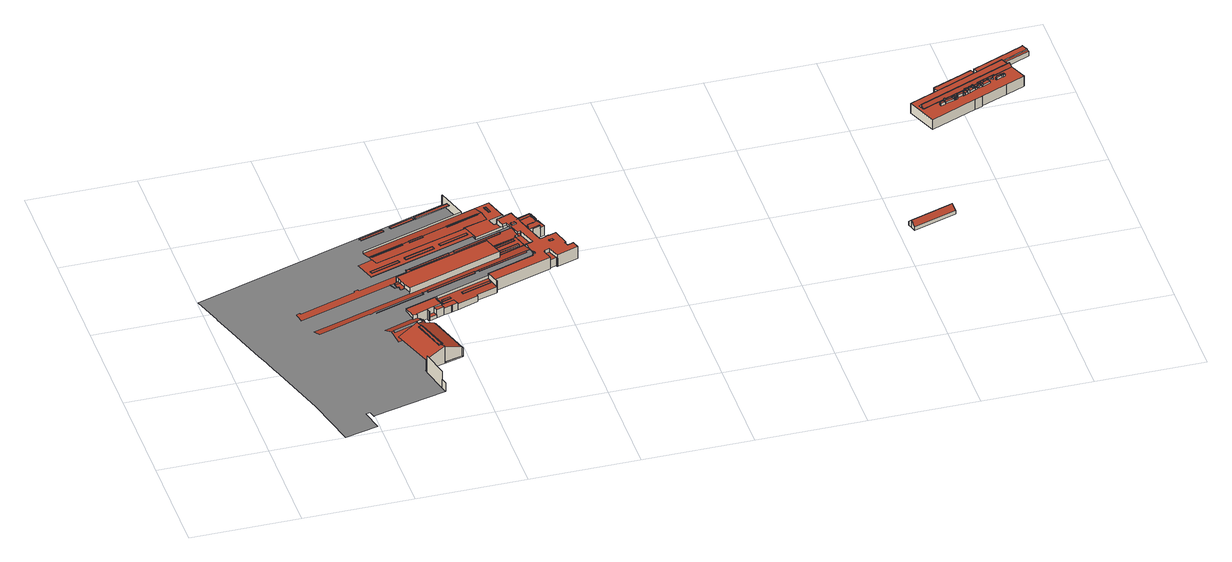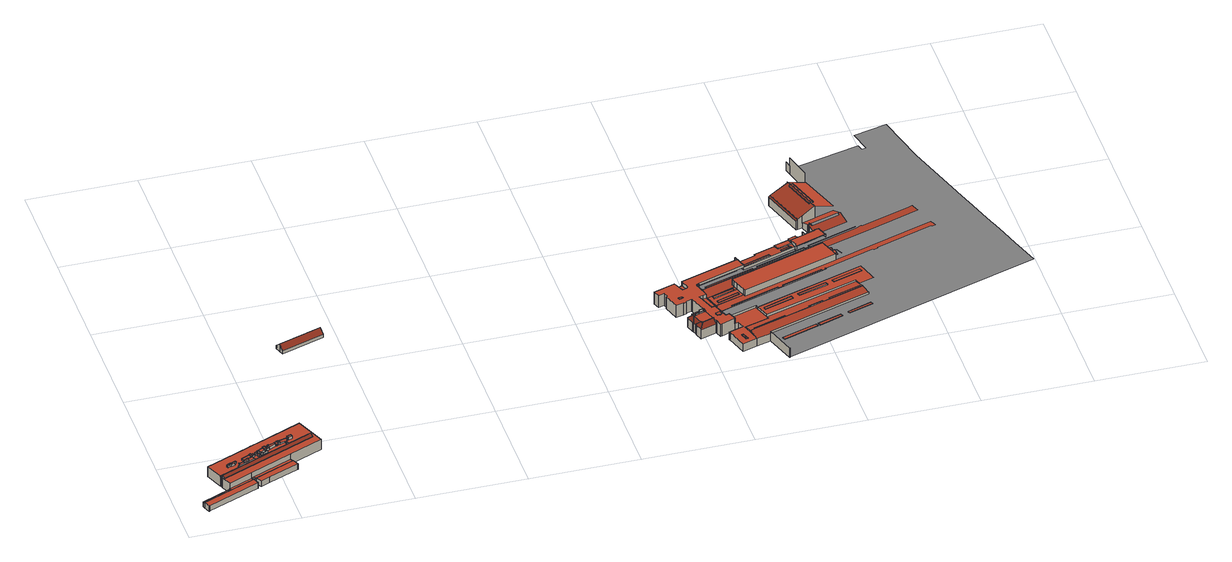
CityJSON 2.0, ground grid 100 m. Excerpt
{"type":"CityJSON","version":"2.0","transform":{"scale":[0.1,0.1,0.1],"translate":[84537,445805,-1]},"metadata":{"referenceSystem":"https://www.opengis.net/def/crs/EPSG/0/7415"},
"CityObjects":{
"building1":{"type":"Building","attributes":{"b3_dak_type":"slanted","b3_h_dak_50p":11.34,"b3_h_dak_70p":12.92,"b3_h_dak_max":18.7,"b3_h_dak_min":-0.24,"b3_h_maaiveld":-0.41,"b3_kas_warenhuis":false,"b3_mutatie_ahn3_ahn4":false,"b3_reconstructie_onvolledig":false,"b3_rmse_lod12":3.03,"b3_rmse_lod13":1.33,"b3_rmse_lod22":0.263,"b3_val3dity_lod12":"[]","b3_val3dity_lod13":"[]","b3_val3dity_lod22":"[303]","b3_volume_lod12":618493.69,"b3_volume_lod13":592709.06,"b3_volume_lod22":563886.31,"geconstateerd":false,"oorspronkelijkbouwjaar":1914,"status":"Pand in gebruik"},"children":["building1-1"]},
"building1-1":{"type":"BuildingPart","parents":["building1"],"geometry":[{"type":"MultiSurface","lod":"2.2","boundaries":[[[0,1,2,3]],[[4,3,2,5,6,7]],[[8,9,10,11,12,13]],[[14,15,16,17,18,8,13,19,20,21,22,23,24,25]],[[26,14,25,27]],[[27,25,24,28]],[[28,24,23,29]],[[30,15,14,26]],[[30,26,27,28,29,31,32]],[[29,23,22,33,31]],[[34,35,36,37,38,39,40,41,42,43,44]],[[33,22,21]],[[15,45,46,16]],[[47,48,49,50,51,36,35,52,53,43,42]],[[31,33,54,32]],[[55,30,32,56]],[[57,58,45,15,30,55]],[[20,59,21]],[[19,60,59,20]],[[13,12,61,60,19]],[[56,32,54,62,63]],[[56,63,64,57,55]],[[63,62,65,64]],[[64,65,58,57]],[[62,54,33,21,59,60,66,67,68,46,45,58,65]],[[68,39,38,46]],[[69,70,71,72]],[[73,74,75,76]],[[76,75,50,49,77]],[[78,79,61,12]],[[12,11,80,78]],[[77,49,48,81]],[[82,43,53,83]],[[84,44,43,82]],[[60,61,79,85,66]],[[41,86,87,42]],[[42,87,88,47]],[[40,89,86,41]],[[81,48,90,91,92]],[[47,88,90,48]],[[39,93,89,40]],[[94,95,96]],[[67,97,98,93,39,68]],[[99,100,101,102,103]],[[103,102,104,105]],[[106,107,101,100]],[[108,109,110,111]],[[105,104,109,108]],[[92,91,112,113]],[[66,85,97,67]],[[114,115,98,97]],[[78,80,116,79]],[[85,117,114,97]],[[85,79,116,118,117]],[[119,99,103,105,108,111,120,121,122]],[[117,118,115,114]],[[111,110,123,120]],[[119,124,100,99]],[[100,124,125,106]],[[125,126,107,106]],[[120,123,127,121]],[[121,127,128,122]],[[129,130,126,125,131]],[[131,125,124,119,132]],[[132,119,122,133]],[[133,122,128,134,135]],[[113,112,136,137]],[[137,136,138,139,140]],[[140,141,142,143,144,145,146,73,76,77,81,92,113,137]],[[140,139,147,141]],[[148,73,146,149]],[[150,151,152,153]],[[154,155,150,153]],[[154,156,157,155]],[[147,139,158,159]],[[139,138,160,158]],[[141,147,159,161,142]],[[161,159,158,162]],[[72,71,163,164]],[[165,166,167,163]],[[167,166,168,169,170,171,172,173,174,175,176,177,178,179,180,181,182,183,184,185,186,187]],[[142,161,188,143]],[[161,162,189,188]],[[162,158,160,190,191,189]],[[192,193,194,195,196,197,198,199,200],[201,202,203,204],[157,156,152,151],[205,206,207,208]],[[209,165,210,211]],[[212,213,214,215]],[[216,217,218,219,220,221,222,223,224,225,226,227,228,229,230,231,232,233,234,235,236,237,238,239,240,214,213,241,242,243,244,245,246,247]],[[144,248,249,250,145]],[[143,188,251,248,144]],[[189,191,251,188]],[[145,250,252,146]],[[240,253,254,214]],[[149,146,252,255,256,257]],[[258,259,260,261,262,263]],[[264,265,258,263]],[[264,266,267,265]],[[155,157,151,150]],[[268,255,252,250,249,269,270]],[[271,240,239,272]],[[273,274,269,249,248]],[[256,255,268,275]],[[276,277,278,279]],[[280,281,282,283]],[[275,268,270,284]],[[191,190,285,286]],[[284,270,269,274]],[[287,288,289,290]],[[291,276,279,280,283]],[[286,292,293,294,295,273,248,251,191]],[[286,285,296,292]],[[292,296,297,293]],[[298,204,203,299]],[[290,289,300,301]],[[287,290,301,302]],[[295,303,274,273]],[[302,304,288,287]],[[293,297,305,306,294]],[[301,300,304,302]],[[294,306,303,295]],[[291,307,277,276]],[[283,282,307,291]],[[265,267,259,258]],[[308,224,223,130,129]],[[309,310,260,259]],[[135,134,177,176,311]],[[312,313,314,315,316,317,318,319,320,321,322,323,324,325,326,327,328,329,330,331,332,333,334,335,336,337,338,339,340,341,342,343,344,345,346,347,348,349,350,351,352,353,354,355,356,357,358,359,360,361,362,363,364,365,366,367,368,369,370,371,372,373,374,375,376,377,378,379,380,381,382,305,297,296,285,190,160,138,136,112,91,90,88,87,86,89,93,98,115,118,116,80,11,10,383,5,2,1,384,385,386,387,388,389,390,391,392]],[[393,394,395,396]],[[397,398,256,275,284,274,303,306,399,400],[304,300,289,288],[401,402,403,404]],[[405,237,406,253,240,271]],[[211,210,407,408]],[[409,209,211,408]],[[405,271,272,410]],[[409,411,168,166,165,209]],[[272,239,238,410]],[[412,201,204,298]],[[413,412,298,299]],[[299,203,202,413]],[[199,414,415,200]],[[306,305,382,399]],[[416,309,417,418]],[[419,401,404,420]],[[257,256,398,421]],[[133,135,311,422,423,424,308,129,131,132]],[[425,426,427,310,309,416]],[[425,416,418,428]],[[418,417,429,428]],[[430,431,394,393]],[[396,395,432,433]],[[399,382,381,400]],[[434,435,436,437]],[[396,433,438,430,393]],[[413,202,201,412]],[[428,429,426,425]],[[439,440,441,442,443,444,445,446,447,448,449,450,451,426,429,417,309,259,267,266,262]],[[192,452,443,442,193]],[[420,404,403,453]],[[454,419,420,453]],[[454,402,401,419]],[[310,427,455,456,457,458,459,460,436,435,461,462,463,261,260]],[[410,238,237,405]],[[464,207,206,465]],[[236,466,406,237]],[[438,467,431,430]],[[433,432,467,438]],[[400,381,380,397]],[[408,407,411,409]],[[468,469,470,471]],[[472,236,235,473]],[[474,169,168,411]],[[451,455,427,426]],[[475,474,476,477]],[[453,403,402,454]],[[478,421,398,397,479]],[[479,397,380,379,480]],[[480,379,378,481]],[[465,206,205,482]],[[465,482,483,464]],[[483,208,207,464]],[[484,451,450,485]],[[486,487,469,468]],[[486,468,471,488]],[[471,470,489,488]],[[473,235,234,490]],[[473,490,491,472]],[[491,233,492,466,236,472]],[[482,205,208,483]],[[493,445,444]],[[494,495,170,169,474,475]],[[477,496,494,475]],[[477,476,497,496]],[[443,452,444]],[[200,415,498,452,192]],[[499,500,498,415]],[[424,501,225,224,308]],[[423,502,501,424]],[[422,503,504,502,423]],[[311,176,175,503,422]],[[502,504,505,506]],[[507,508,421,478]],[[509,448,456,455,451,484]],[[484,485,510,509]],[[485,450,449,510]],[[511,512,513,514]],[[515,506,505,516,517]],[[488,489,487,486]],[[481,378,377,518]],[[519,327,326,520]],[[521,328,327,519]],[[437,436,329,328,521]],[[460,330,329,436]],[[504,503,522,523,516,505]],[[445,493,524,446]],[[503,175,174,522]],[[525,526,500,499]],[[527,528,512,511]],[[514,529,527,511]],[[530,531,506,515]],[[514,513,532,529]],[[533,530,515,517]],[[534,226,225,501]],[[459,331,330,460]],[[517,516,523,535,533]],[[536,537,534,501,502,506,531,535],[512,528,532,513]],[[510,449,448,509]],[[490,234,233,491]],[[447,457,456,448]],[[500,526,538,539,540,541,542,543,544,545,546,547,458,548,524,493,444,452,498],[549,550,551,552,553]],[[547,459,458]],[[457,548,458]],[[446,524,548,457,447]],[[496,497,495,494]],[[541,337,336,542]],[[535,523,522,536]],[[533,535,531,530]],[[529,532,528,527]],[[232,554,492,233]],[[540,338,337,541]],[[555,556,508,507]],[[557,171,170,495]],[[536,522,174,173,537]],[[558,559,556,555]],[[560,539,538,561]],[[561,538,526,525,562]],[[563,558,564,565]],[[539,339,338,540]],[[566,567,568,559,558,563]],[[566,563,565,569]],[[565,564,570,569]],[[226,571,572,227]],[[537,173,573,571,226,534]],[[172,574,573,173]],[[575,172,171,557,576]],[[576,557,568,567]],[[569,570,567,566]],[[546,332,331,459,547]],[[227,572,577,228]],[[562,525,578,579]],[[580,581,574,172,575]],[[582,549,553,583]],[[584,550,549,582]],[[583,553,552,585]],[[228,577,586,587,229]],[[588,584,582,583,585]],[[573,574,581,589,590,591,586,577,572,571]],[[542,336,335,543]],[[579,578,554,232,592]],[[592,232,231,593,594]],[[588,551,550,584]],[[585,552,551,588]],[[593,231,230]],[[229,587,230]],[[587,586,591]],[[595,340,339,539,560]],[[593,230,587,591,596,597]],[[598,599,600,601]],[[601,600,602,603]],[[594,593,597,604]],[[605,589,581,580]],[[606,607,599,598]],[[590,596,591]],[[608,609,606,598,601,603,610]],[[604,597,596,590,611]],[[609,612,607,606]],[[611,590,589,605]],[[603,602,613,610]],[[478,479,480,481,518,614,615,616,617,618,619,620,621,622,623,624,625,626,627,628,629,630,631,632,633,634,635,636,637,638,639,640,641,642,643,644,645,646,595,560,561,562,579,592,594,604,611,605,580,575,576,567,570,564,558,555,507],[647,648,649,650,651,652,653],[612,654,613,602,600,599,607]],[[518,377,376,655,614]],[[614,655,656,615]],[[608,654,612,609]],[[615,656,657,616]],[[610,613,654,608]],[[545,333,332,546]],[[544,334,333,545]],[[543,335,334,544]],[[655,376,375,658]],[[616,657,659,617]],[[660,659,657,656,655,658,661]],[[646,341,340,595]],[[645,342,341,646]],[[644,343,342,645]],[[643,662,344,343,644]],[[663,345,344,662]],[[662,643,642]],[[637,664,665,638]],[[666,346,345,663]],[[667,637,636,668]],[[635,669,670,636]],[[638,665,671,639]],[[641,672,642]],[[673,672,641,640]],[[668,636,670,674]],[[639,671,675,640]],[[631,360,359,632]],[[617,659,660,618]],[[676,677,664,637,667]],[[676,667,668,674]],[[658,375,374,661]],[[630,361,360,631]],[[661,374,373,660]],[[629,362,361,630]],[[678,676,674]],[[634,679,680,669,635]],[[632,359,358,681,633]],[[682,683,680,679]],[[684,685,677,676,678]],[[633,681,679,634]],[[628,363,362,629]],[[675,686,687,688,673,640]],[[689,686,675,671]],[[690,647,653,691]],[[691,653,652,692]],[[681,693,694,682,679]],[[695,696,697,698,689,671,665,664,677,685,699,700]],[[627,364,363,628]],[[701,699,685,684]],[[702,648,647,690]],[[688,703,704,672,673]],[[694,705,683,682]],[[706,666,663,662,642,672,704,707,708,709,710]],[[706,347,346,666]],[[692,652,651,711]],[[712,713,702,690,691,692,711]],[[714,715,716,717,718,719,720,701,684,678,674,670,669,680,683,705,721]],[[626,365,364,627]],[[720,700,699,701]],[[681,358,357,721,693]],[[713,649,648,702]],[[711,651,650,712]],[[618,660,373,372,619]],[[625,366,365,626]],[[712,650,649,713]],[[719,722,695,700,720]],[[723,696,695,722]],[[722,719,718]],[[724,697,696,723]],[[693,721,705,694]],[[725,707,704,703]],[[703,688,687]],[[726,724,723,722,718,727,728]],[[686,689,729,687]],[[729,689,698,730]],[[717,731,727,718]],[[727,731,728]],[[731,717,716]],[[726,732,697,724]],[[707,725,708]],[[733,726,728]],[[624,367,366,625]],[[697,732,734,735,698]],[[730,698,735,736]],[[730,736,737,738,739,740,708,725,703,687,729]],[[721,357,356,714]],[[741,734,732,726,733]],[[741,733,728,731,716,742,743,744]],[[740,709,708]],[[715,742,716]],[[736,735,351,350,737]],[[734,352,351,735]],[[709,740,739,710]],[[744,353,352,734,741]],[[737,350,349,738]],[[710,739,348,347,706]],[[738,349,348,739]],[[743,354,353,744]],[[621,370,369,622]],[[742,355,354,743]],[[714,356,355,742,715]],[[622,369,368,623]],[[623,368,367,624]],[[620,371,370,621]],[[619,372,371,620]]],"semantics":{"surfaces":[{"type":"WallSurface","on_footprint_edge":true},{"type":"RoofSurface"},{"type":"WallSurface","on_footprint_edge":false},{"type":"GroundSurface"}],"values":[0,0,0,1,2,2,2,2,1,2,1,2,2,1,2,2,2,2,2,2,2,1,2,2,1,2,2,2,2,1,0,2,2,2,2,0,0,0,0,0,0,2,0,2,2,2,2,2,0,2,0,0,1,0,1,0,2,2,1,2,2,2,2,2,2,2,0,0,1,2,2,2,1,2,1,0,2,2,2,2,1,2,1,0,1,2,2,1,2,2,2,2,2,2,2,1,2,2,1,2,2,2,2,2,2,0,2,2,1,1,0,0,2,2,1,2,2,0,2,2,2,2,2,2,2,2,3,2,1,2,2,1,1,2,2,2,1,2,2,0,2,2,2,1,2,1,2,2,2,0,2,1,2,2,1,2,2,1,2,1,2,2,2,2,2,0,2,2,2,2,2,2,2,2,0,0,2,1,2,2,2,1,2,2,1,2,2,2,2,1,2,2,2,2,2,2,2,2,2,2,2,1,2,2,2,2,0,0,0,0,0,1,2,2,2,2,1,2,2,1,2,0,2,1,2,2,2,1,2,2,2,2,0,2,2,2,2,0,2,2,2,2,2,2,2,0,2,1,2,2,2,2,2,2,2,0,2,2,2,2,2,2,2,1,1,0,2,2,2,2,2,2,2,0,1,2,2,2,2,2,2,1,2,2,2,2,1,0,2,2,2,2,0,0,0,0,2,1,0,0,0,0,0,2,2,0,2,2,2,2,2,2,2,0,2,2,1,0,0,0,0,2,2,0,2,2,2,0,1,2,2,2,1,1,0,2,2,2,2,1,0,2,1,1,0,2,0,2,2,0,0,2,2,2,2,2,2,2,2,1,2,2,2,2,2,2,2,2,0,1,2,1,0,2,1,2,2,0,0,2,0,0,0,0,0,0,0,0,0,0,0,0]}}]},
"building2":{"type":"Building","attributes":{"b3_dak_type":"slanted","b3_h_dak_50p":5.03,"b3_h_dak_70p":5.95,"b3_h_dak_max":8.52,"b3_h_dak_min":2.91,"b3_h_maaiveld":-0.644,"b3_kas_warenhuis":false,"b3_mutatie_ahn3_ahn4":false,"b3_reconstructie_onvolledig":false,"b3_rmse_lod12":1.5,"b3_rmse_lod13":1.5,"b3_rmse_lod22":0.0978,"b3_val3dity_lod12":"[]","b3_val3dity_lod13":"[]","b3_val3dity_lod22":"[]","b3_volume_lod12":2597.34,"b3_volume_lod13":2597.34,"b3_volume_lod22":2259.4,"geconstateerd":false,"oorspronkelijkbouwjaar":1901,"status":"Pand in gebruik"},"children":["building2-1"]},
"building2-1":{"type":"BuildingPart","parents":["building2"],"geometry":[{"type":"Solid","lod":"2.2","boundaries":[[[[745,746,747,748,749,750]],[[751,747,746,752]],[[753,754,748,747,751]],[[755,750,749,756]],[[756,749,748,754]],[[757,758,754,753]],[[752,746,745,758,757]],[[758,745,750,755]],[[752,757,753,751]],[[758,755,756,754]]]],"semantics":{"surfaces":[{"type":"GroundSurface"},{"type":"WallSurface","on_footprint_edge":true},{"type":"WallSurface","on_footprint_edge":false},{"type":"RoofSurface"}],"values":[[0,1,1,1,1,2,1,1,3,3]]}}]},
"building3":{"type":"Building","attributes":{"b3_dak_type":"slanted","b3_h_dak_50p":9.67,"b3_h_dak_70p":9.72,"b3_h_dak_max":12.78,"b3_h_dak_min":3.1,"b3_h_maaiveld":-0.601,"b3_kas_warenhuis":false,"b3_mutatie_ahn3_ahn4":false,"b3_reconstructie_onvolledig":false,"b3_rmse_lod12":2.43,"b3_rmse_lod13":0.78,"b3_rmse_lod22":0.175,"b3_val3dity_lod12":"[]","b3_val3dity_lod13":"[]","b3_val3dity_lod22":"[]","b3_volume_lod12":39834.79,"b3_volume_lod13":36008.24,"b3_volume_lod22":36666.06,"geconstateerd":false,"oorspronkelijkbouwjaar":1945,"status":"Pand in gebruik"},"children":["building3-1"]},
"building3-1":{"type":"BuildingPart","parents":["building3"],"geometry":[{"type":"Solid","lod":"2.2","boundaries":[[[[759,760,761,762,763,764,765,766,767,768,769,770,771,772,773,774,775,776,777,778,779,780,781,782,783,784,785,786,787,788,789,790,791,792,793,794,795,796,797,798]],[[799,760,759,800]],[[801,802,803,804]],[[800,759,798,805]],[[805,798,797,806]],[[807,785,784,808]],[[809,779,778,810]],[[811,780,779,809]],[[812,813,814,815]],[[816,777,776,817]],[[817,776,775,818]],[[804,803,819,820]],[[821,772,771,822]],[[823,824,825,826]],[[827,774,773,828]],[[829,765,764,830]],[[831,767,766,832]],[[832,766,765,829]],[[833,763,762,834]],[[835,795,794,836]],[[837,792,791,838,839]],[[840,761,760,799]],[[841,842,843,844]],[[845,841,846,847]],[[848,849,850,851]],[[852,853,854,855,856]],[[855,854,857]],[[858,859,834,860]],[[861,862,863,864,865]],[[866,867,868,869,870]],[[828,773,772,821]],[[871,786,785,807]],[[853,787,786,871]],[[872,873,874,824,823,875]],[[838,791,790,876]],[[877,878,879,842,841,845]],[[880,788,787,853,852]],[[881,882,883,884,885]],[[886,887,888,889]],[[884,883,890,888]],[[885,884,862,861]],[[891,892,893,894]],[[887,895,863,862]],[[818,775,774,827,896]],[[896,827,857,897]],[[808,784,783,898]],[[899,898,783,782,900]],[[901,781,780,811]],[[900,782,781,901]],[[902,903,904,905]],[[815,814,906]],[[907,905,904,906]],[[908,909,910,813,812,911]],[[851,850,912,913]],[[914,913,912,915,916,917]],[[830,764,763,833,918]],[[919,822,771,770,920]],[[921,769,768,922]],[[920,770,769,921]],[[922,768,767,831]],[[923,924,925,926]],[[927,928,895,887,886]],[[929,930,928,927]],[[931,865,864,932,933,934]],[[934,933,935,936]],[[937,938,939,940]],[[941,942,938,937]],[[943,944,945,946]],[[947,826,825,948,944,943]],[[889,888,890,949,950]],[[951,952,953,954,955]],[[954,953,956,957]],[[955,954,913,914]],[[958,959,930,929]],[[917,916,960,961]],[[962,963,964,942,941,965]],[[966,848,957,967]],[[967,957,956,963,962]],[[940,939,968,969]],[[965,941,969,970]],[[971,972,973,974]],[[975,976,972,971]],[[839,838,874,873]],[[974,973,977,978]],[[926,925,979,846]],[[978,977,980,981]],[[918,833,822,919]],[[982,983,878,877]],[[810,778,777,816]],[[856,855,859,858]],[[897,857,898,899]],[[984,985,903,902]],[[860,834,762,761,840]],[[916,915,986,987]],[[988,793,792,837]],[[836,794,793,988]],[[981,980,989,990]],[[944,948,910,909]],[[991,992,879,878]],[[993,994,992,991]],[[995,996,997,998]],[[999,1000,873,872]],[[1001,1002,1000,999]],[[1003,1004,985,984]],[[1004,789,788,880]],[[1005,1006,826,947]],[[806,797,796,1007]],[[1007,796,795,835]],[[970,969,968,849,848,966]],[[875,823,964,963]],[[1008,1009,1010,1011]],[[1012,1013,996,995]],[[1014,1015,867,866]],[[1016,1017,868,867]],[[1018,891,1019,1020]],[[946,945,1017,1016]],[[961,960,952,951]],[[990,989,976,975]],[[1021,1022,1023,1024]],[[983,1025,1026,1027]],[[870,869,1022,1021]],[[847,846,979,1025,983,982]],[[876,790,789,1004,1003,1028]],[[933,932,1029,1015,1014]],[[1015,1029,1006,1005]],[[1028,1003,905,907]],[[844,843,909,908]],[[1030,1031,924,923]],[[911,812,1031,1030]],[[987,986,1002,1001]],[[1011,1010,1032,1033]],[[1024,1023,892,891,1018]],[[1034,881,865,931]],[[1035,1036,882,881,1034]],[[1020,1019,1037,935]],[[820,819,994,993]],[[1038,1039,802,801]],[[1027,1026,1039,1038]],[[1033,1032,1040,1041]],[[1042,1043,998,1044]],[[1041,1040,1045,1046]],[[1043,1047,1013,1012]],[[1048,1008,1046,1049]],[[950,949,959,958]],[[1044,998,997,1009,1008,1048]],[[1049,1046,1045,1047,1043,1042]],[[936,935,1037,1050,1036,1035]],[[894,893,1051]],[[1036,1050,1051]],[[887,862,884,888]],[[957,848,851,913,954]],[[969,941,937,940]],[[918,919,920,921,922,831,832,829,830]],[[897,899,900,901,811,809,810,816,817,818,896]],[[859,855,857,827,828,821,822,833,834]],[[898,857,854,853,871,807,808]],[[894,1051,1050,1037,1019,891]],[[970,966,967,962,965]],[[961,951,955,914,917]],[[990,975,971,974,978,981]],[[847,982,877,845]],[[905,1003,984,902]],[[1015,1005,947,943,946,1016,867]],[[1028,907,906,814,813,910,948,825,824,874,838,876]],[[911,1030,923,926,846,841,844,908]],[[987,1001,999,872,875,963,956,953,952,960,916]],[[865,881,885,861]],[[1020,935,933,1014,866,870,1021,1024,1018]],[[1027,1038,801,804,820,993,991,878,983]],[[1043,1012,995,998]],[[1046,1008,1011,1033,1041]],[[950,958,929,927,886,889]],[[1049,1042,1044,1048]],[[936,1035,1034,931,934]],[[1036,1051,893,892,1023,1022,869,868,1017,945,944,909,843,842,879,992,994,819,803,802,1039,1026,1025,979,925,924,1031,812,815,906,904,903,985,1004,880,852,856,858,860,840,799,800,805,806,1007,835,836,988,837,839,873,1000,1002,986,915,912,850,849,968,939,938,942,964,823,826,1006,1029,932,864,863,895,928,930,959,949,890,883,882],[976,989,980,977,973,972],[1013,1047,1045,1040,1032,1010,1009,997,996]]]],"semantics":{"surfaces":[{"type":"GroundSurface"},{"type":"WallSurface","on_footprint_edge":true},{"type":"WallSurface","on_footprint_edge":false},{"type":"RoofSurface"}],"values":[[0,1,2,1,1,1,1,1,2,1,1,2,1,2,1,1,1,1,1,1,1,1,2,2,2,2,2,2,2,2,1,1,1,2,1,2,1,2,2,2,2,2,2,1,2,1,1,1,1,2,2,2,2,2,2,1,1,1,1,1,2,2,2,2,2,2,2,2,2,2,2,2,2,2,2,2,2,2,2,2,2,2,2,2,2,2,2,2,1,2,2,2,1,2,1,1,2,2,2,2,2,2,2,2,1,2,1,1,2,2,2,2,2,2,2,2,2,2,2,2,2,2,1,2,2,2,2,2,2,2,2,2,2,2,2,2,2,2,2,2,2,2,2,2,2,2,2,2,2,3,3,3,3,3,3,3,3,3,3,3,3,3,3,3,3,3,3,3,3,3,3,3,3,3,3]]}}]}
},
"vertices":[
[1676,391,95],[1676,391,6],[1661,450,6],[1661,450,95],[1661,450,179],[1600,696,6],[1600,696,63],[1600,696,179],[1601,735,110],[1601,735,62],[1601,735,6],[1778,781,6],[1778,781,17],[1778,781,185],[1650,1114,177],[1668,1118,185],[1650,1173,185],[1470,1116,107],[1598,744,109],[1776,787,185],[1774,793,185],[1764,807,183],[1754,820,180],[1751,820,179],[1741,816,175],[1645,1112,175],[1650,1114,185],[1645,1112,184],[1741,816,184],[1751,820,186],[1668,1118,190],[1754,820,187],[1765,821,190],[1754,820,185],[1460,1203,93],[1455,1218,100],[1437,1212,100],[1470,1116,57],[1650,1173,57],[1772,1212,56],[1745,1294,93],[1738,1292,93],[1734,1308,100],[1725,1305,100],[1730,1290,93],[1668,1118,181],[1650,1173,181],[1740,1310,100],[1714,1390,63],[1676,1388,59],[1675,1392,57],[1404,1306,57],[1450,1234,93],[1718,1323,91],[1765,821,180],[1668,1118,192],[1765,821,191],[1684,1122,179],[1684,1122,174],[1774,793,180],[1776,787,180],[1776,787,17],[1768,821,179],[1768,821,189],[1777,832,179],[1777,832,174],[1944,826,110],[1815,1225,110],[1772,1212,129],[1377,1475,126],[1377,1475,121],[1837,1624,122],[1837,1624,126],[1645,1487,103],[1645,1487,80],[1675,1392,71],[1675,1392,103],[1676,1388,103],[1945,825,15],[1944,826,15],[1945,825,6],[1714,1390,103],[1725,1305,103],[1718,1323,103],[1730,1290,103],[1944,826,107],[1738,1292,6],[1734,1308,6],[1740,1310,6],[1745,1294,6],[1714,1390,6],[1711,1398,6],[1711,1398,103],[1772,1212,6],[1598,1812,131],[1598,1812,133],[1625,1756,132],[1815,1225,107],[1815,1225,6],[1637,1802,139],[1637,1802,135],[1637,1802,131],[1642,1760,132],[1642,1760,139],[1656,1763,132],[1656,1763,139],[1635,1824,135],[1635,1824,131],[1663,1723,139],[1663,1723,132],[1669,1721,132],[1669,1721,139],[1811,1431,6],[1811,1431,103],[1827,1229,96],[1827,1229,6],[1944,826,6],[1956,829,97],[1956,829,6],[1682,1805,139],[1696,1730,138],[1693,1737,138],[1703,1748,138],[1696,1730,132],[1682,1805,135],[1672,1837,135],[1672,1837,131],[1693,1737,132],[1703,1748,132],[1663,1862,172],[1663,1862,131],[1672,1837,172],[1682,1805,172],[1703,1748,172],[1727,1677,131],[1727,1677,172],[1822,1396,6],[1822,1396,103],[1824,1397,6],[1824,1397,40],[1824,1397,103],[1811,1435,103],[1878,1456,103],[1949,1478,103],[1945,1492,103],[1926,1546,103],[1925,1578,103],[1811,1435,40],[1645,1487,108],[1925,1578,108],[1764,2158,113],[1764,2158,107],[1496,2074,106],[1496,2074,113],[1506,2046,113],[1772,2133,113],[1506,2046,107],[1772,2133,107],[1892,1418,40],[1878,1456,40],[1892,1418,6],[1878,1456,92],[1892,1418,92],[1830,1642,125],[1830,1642,129],[1877,1657,125],[1877,1657,123],[1830,1642,123],[2334,1804,123],[2380,1819,123],[2838,1967,123],[2884,1981,123],[2862,2057,108],[2855,2078,103],[2818,2066,104],[2596,1992,104],[2606,1961,110],[1727,1677,110],[1286,1535,110],[1045,1457,110],[801,1379,110],[809,1360,114],[828,1319,122],[869,1332,122],[1322,1478,122],[1323,1471,124],[1370,1493,122],[1370,1494,122],[1949,1478,92],[1962,1440,92],[1962,1440,6],[1962,1440,78],[2444,2445,106],[1579,2179,106],[1560,2233,105],[1424,2187,105],[1429,2172,105],[1468,2051,107],[1481,2011,107],[1484,2001,107],[2485,2322,107],[2097,2265,107],[2107,2240,107],[1838,2154,107],[1828,2181,107],[2434,2347,107],[2171,2260,107],[2162,2287,107],[2429,2372,107],[1877,1657,130],[1882,1639,122],[1882,1639,126],[1789,1969,127],[1789,1969,122],[1783,1985,126],[1783,1985,130],[719,1640,125],[720,1634,124],[724,1622,121],[728,1604,118],[736,1574,111],[738,1564,109],[809,1587,109],[1663,1862,109],[2546,2145,109],[2553,2122,104],[2817,2204,104],[2812,2219,107],[2822,2229,108],[2843,2231,107],[2841,2237,109],[2840,2239,109],[2813,2318,126],[2700,2282,126],[2699,2264,123],[2250,2118,123],[2246,2135,126],[2196,2119,126],[2202,2103,123],[1824,1981,123],[1816,1996,126],[1323,1820,122],[1315,1834,126],[1282,1823,126],[1284,1818,125],[1283,1807,122],[753,1636,122],[749,1650,125],[1945,1492,79],[1945,1492,72],[1926,1546,73],[1949,1478,79],[1925,1578,73],[1816,1996,123],[1783,1985,123],[1939,1583,73],[1939,1583,81],[1939,1583,108],[1862,2378,109],[1862,2378,107],[1862,2378,105],[1558,2281,104],[1558,2281,108],[1558,2281,110],[1569,2269,110],[1865,2362,109],[1569,2269,105],[1865,2362,104],[1966,1527,73],[1984,1503,72],[1975,1530,73],[1816,1996,130],[1824,1981,127],[1984,1503,79],[1984,1503,73],[1966,1527,75],[1755,2616,109],[1755,2616,103],[1536,2545,103],[1536,2545,109],[1546,2522,109],[1546,2522,103],[1766,2595,103],[1766,2595,109],[1975,1530,75],[2032,1462,6],[2032,1462,78],[1977,1553,82],[1977,1553,77],[1979,1532,75],[1979,1532,81],[1763,2605,109],[2033,1463,78],[2042,1465,78],[2095,1482,78],[2077,1531,79],[2033,1463,6],[2042,1465,6],[1828,2181,114],[1838,2154,113],[2063,1559,75],[2063,1559,81],[2054,1580,82],[2077,1531,72],[2054,1580,77],[2095,1482,6],[2095,1482,67],[1763,2605,103],[2546,2145,172],[1931,2399,107],[1931,2399,105],[2606,1961,172],[560,487,6],[558,486,6],[370,1073,6],[366,1086,6],[327,1204,6],[294,1307,6],[248,1446,6],[210,1562,6],[185,1639,6],[147,1756,6],[96,1912,6],[95,1913,6],[97,1914,6],[9,2187,6],[2383,2951,6],[2381,2956,6],[2387,2958,6],[2476,2683,6],[2477,2681,6],[2606,2722,6],[2741,2765,6],[2803,2574,6],[2807,2575,6],[2809,2569,6],[2674,2526,6],[2697,2455,6],[2727,2464,6],[2730,2459,6],[2854,2504,6],[2866,2508,6],[2883,2452,6],[2886,2446,6],[2886,2444,6],[2888,2445,6],[2888,2446,6],[3034,2493,6],[3035,2491,6],[3058,2417,6],[3055,2416,6],[3059,2405,6],[3067,2379,6],[3070,2369,6],[3073,2370,6],[3096,2299,6],[3098,2294,6],[3057,2281,6],[2984,2257,6],[2951,2247,6],[2998,2096,6],[3005,2098,6],[3006,2095,6],[3059,2112,6],[3057,2119,6],[3081,2127,6],[3083,2120,6],[3154,2142,6],[3201,1995,6],[3187,1990,6],[3201,1946,6],[3258,1964,6],[3278,1902,6],[3082,1837,6],[3080,1836,6],[3075,1850,6],[3010,1828,6],[3012,1820,6],[2475,1650,6],[2485,1622,6],[2481,1621,6],[2288,1560,6],[2293,1544,6],[1591,732,6],[994,224,6],[993,224,6],[992,226,6],[978,283,6],[932,273,6],[983,75,6],[980,74,6],[980,73,6],[678,0,6],[1826,2639,109],[1826,2639,103],[1837,2615,103],[1837,2615,109],[2481,1621,67],[2442,1746,79],[2293,1544,66],[2288,1560,68],[2171,1617,76],[2439,1703,75],[2445,1682,73],[2178,1595,74],[2196,2119,130],[2196,2119,123],[2338,1786,122],[2338,1786,126],[2334,1804,130],[2202,2103,127],[2334,1804,125],[2097,2265,114],[2107,2240,112],[1484,2001,103],[2485,2322,104],[1931,2399,111],[1934,2384,104],[1934,2384,107],[2171,1617,83],[2178,1595,80],[2442,1746,108],[2596,1992,172],[2583,2032,172],[2553,2122,172],[2055,2439,111],[2055,2439,107],[2055,2439,105],[2066,2426,107],[2066,2426,104],[2046,2714,109],[2046,2714,103],[2056,2684,103],[2056,2684,109],[1521,2373,103],[1521,2373,84],[2476,2683,85],[2476,2683,103],[2048,2711,109],[1547,2278,108],[1545,2277,108],[1560,2233,98],[1579,2179,86],[2444,2445,84],[2439,2460,87],[2434,2476,90],[2660,2542,89],[2636,2623,107],[2592,2609,107],[2598,2600,105],[2302,2503,104],[2295,2515,107],[2444,2445,87],[2445,1682,79],[2439,1703,81],[2295,2515,106],[2592,2609,106],[2636,2623,106],[2609,2713,88],[2606,2722,86],[2477,2681,85],[1521,2348,89],[1535,2305,99],[1547,2278,104],[2162,2287,113],[2171,2260,113],[2246,2135,123],[2048,2711,103],[2067,2718,109],[2067,2718,103],[2077,2692,103],[2077,2692,109],[2246,2135,130],[2250,2118,127],[2380,1819,125],[2380,1819,129],[2386,1803,122],[2386,1803,126],[2442,1746,130],[2481,1621,129],[2485,1622,129],[2475,1650,129],[2434,2347,113],[2429,2372,113],[2295,2515,111],[2302,2503,108],[2387,2824,109],[2387,2824,103],[2401,2796,109],[2401,2796,103],[2699,2264,127],[2700,2282,131],[2700,2282,123],[2434,2476,87],[2838,1967,130],[2838,1967,125],[2843,1948,126],[2843,1948,122],[2485,2322,86],[2494,2297,108],[2494,2297,85],[2553,2122,108],[2583,2032,108],[2596,1992,107],[2583,2032,107],[2611,2041,107],[2611,2041,108],[2884,1890,130],[2884,1890,108],[2592,2609,111],[2598,2600,109],[2588,2108,114],[2588,2108,108],[2595,2086,108],[2595,2086,114],[2611,2041,114],[2618,2021,107],[2618,2021,115],[3012,1820,129],[2381,2956,103],[2383,2951,103],[2387,2958,103],[2818,2066,107],[2814,2080,107],[2660,2542,86],[2755,2378,109],[2755,2378,84],[2788,2174,114],[2788,2174,108],[2796,2151,114],[2807,2106,114],[2807,2106,108],[2796,2151,108],[2814,2080,115],[2817,2204,108],[2814,2080,108],[2818,2066,108],[2855,2078,108],[2724,2456,85],[2730,2459,85],[2727,2464,85],[2697,2455,85],[2674,2526,86],[2809,2569,85],[2807,2575,85],[2803,2574,85],[2741,2765,87],[2606,2722,88],[2636,2623,87],[2681,2703,87],[2697,2707,87],[2721,2639,86],[2719,2638,86],[2704,2635,86],[2813,2318,123],[2883,1907,130],[2883,1907,111],[2884,1981,125],[2890,1913,130],[2890,1913,112],[2730,2459,135],[2724,2456,135],[2755,2378,134],[2890,1913,140],[2897,1906,130],[2897,1906,140],[2902,1924,140],[2902,1924,130],[2902,1924,113],[2906,1909,140],[2906,1909,130],[2817,2204,92],[2812,2219,92],[2855,2078,91],[2862,2057,91],[2862,2057,132],[2884,1981,131],[2822,2229,92],[2789,2389,109],[2789,2389,134],[2894,2062,131],[2894,2062,91],[2681,2703,92],[2704,2635,92],[2697,2707,92],[2719,2638,91],[2843,2231,92],[2843,2231,96],[2721,2639,91],[2930,2075,91],[2874,2236,92],[2852,2233,92],[2813,2318,134],[2840,2239,115],[2840,2239,133],[2854,2504,135],[2874,2236,83],[2870,2248,112],[2817,2365,141],[2817,2365,134],[2815,2361,134],[2815,2361,141],[2826,2338,134],[2826,2338,145],[2870,2248,133],[2930,2075,132],[2829,2375,140],[2829,2375,134],[2856,2379,141],[2839,2373,141],[2865,2350,145],[2874,2236,133],[2839,2373,134],[2865,2350,134],[3010,1828,129],[2986,1908,130],[2995,1925,130],[3040,1940,130],[3082,1837,129],[3278,1902,129],[3258,1964,130],[3201,1946,130],[3187,1990,130],[3201,1995,130],[3154,2142,132],[3083,2120,132],[3081,2127,132],[3057,2119,132],[3059,2112,132],[3006,2095,131],[3005,2098,132],[2998,2096,132],[2951,2247,133],[2984,2257,133],[2982,2260,133],[2948,2249,133],[2944,2261,133],[2935,2291,133],[2902,2392,134],[2908,2394,134],[2905,2400,134],[2901,2410,134],[2898,2417,134],[2886,2444,135],[2886,2446,135],[2883,2452,135],[2866,2508,135],[3066,2055,131],[3087,2062,131],[3099,2064,131],[3107,2048,131],[3101,2044,131],[3078,2037,131],[3074,2044,131],[2856,2379,134],[3010,1828,90],[2986,1908,91],[2995,1925,91],[3075,1850,91],[3040,1940,92],[3082,1837,91],[3080,1836,91],[2886,2444,105],[2888,2445,105],[2935,2291,131],[2902,2392,131],[2888,2446,103],[2935,2291,139],[2944,2261,144],[2948,2249,106],[2944,2261,119],[2908,2394,131],[2901,2410,142],[2901,2410,145],[2947,2285,140],[2908,2394,128],[2949,2296,139],[2949,2296,131],[2949,2296,150],[2982,2260,121],[2982,2260,106],[2984,2257,121],[2977,2271,121],[2977,2271,118],[2999,2312,150],[2999,2312,131],[3013,2430,129],[3009,2442,142],[3008,2445,146],[3013,2430,131],[3066,2055,137],[3074,2044,136],[3078,2037,136],[3057,2281,121],[3051,2296,121],[3034,2324,131],[3033,2324,131],[3045,2330,131],[3013,2428,131],[3002,2308,131],[3027,2321,131],[3002,2308,146],[3087,2062,137],[3008,2445,142],[3008,2445,141],[3051,2296,119],[3034,2493,103],[3007,2447,139],[3024,2475,118],[3032,2490,106],[3035,2491,106],[3101,2044,136],[3107,2048,136],[3099,2064,137],[3098,2294,103],[3096,2299,109],[3064,2312,130],[3048,2318,141],[3045,2320,143],[3034,2324,150],[3027,2321,150],[3057,2281,103],[3034,2324,136],[3033,2324,135],[3045,2330,133],[3007,2447,142],[3053,2335,132],[3048,2318,145],[3051,2327,138],[3013,2430,142],[3013,2428,142],[3048,2318,143],[3053,2335,122],[3053,2335,133],[3067,2379,95],[3059,2405,95],[3059,2405,107],[3055,2416,107],[3058,2417,103],[3035,2491,103],[3032,2490,105],[3067,2379,106],[3096,2299,104],[3073,2370,103],[3070,2369,106],
[6519,1665,4],[6534,1619,4],[6138,1489,4],[6123,1535,4],[6108,1579,4],[6504,1709,4],[6138,1489,39],[6534,1619,38],[6123,1535,84],[6123,1535,82],[6504,1709,38],[6108,1579,39],[6519,1665,83],[6519,1665,82],
[7109,3000,4],[6682,2824,4],[6567,3101,4],[6873,3228,4],[6861,3258,4],[6836,3318,4],[6841,3320,4],[6841,3319,4],[7118,3433,4],[7200,3467,4],[7201,3466,4],[7207,3469,4],[7231,3411,4],[7239,3392,4],[7266,3403,4],[7258,3422,4],[7234,3482,4],[7238,3484,4],[7238,3483,4],[7721,3682,4],[7720,3683,4],[7724,3685,4],[7725,3683,4],[7726,3683,4],[7750,3625,4],[7758,3604,4],[7486,3492,4],[7489,3485,4],[7485,3484,4],[7525,3390,4],[7523,3389,4],[7532,3375,4],[7538,3361,4],[7602,3206,4],[7593,3202,4],[7594,3200,4],[7423,3130,4],[7176,3028,4],[7176,3026,4],[7110,2998,4],[6682,2824,107],[7109,3000,107],[6961,3048,123],[6961,3048,107],[6968,3050,107],[6968,3050,122],[7110,2998,107],[7176,3026,107],[7486,3492,53],[7758,3604,53],[7720,3683,61],[7721,3682,61],[7724,3685,61],[6851,3076,107],[6851,3076,103],[6651,2993,103],[6651,2993,107],[7238,3483,61],[7238,3484,61],[7234,3482,61],[6960,3082,107],[6960,3082,122],[7239,3392,53],[7231,3411,53],[7187,3215,107],[7187,3215,103],[7142,3196,103],[7142,3196,107],[7258,3422,53],[7266,3403,53],[6841,3320,62],[6836,3318,62],[7118,3433,62],[6841,3319,62],[6861,3258,53],[6873,3228,54],[7423,3130,107],[7594,3200,107],[7602,3206,107],[7538,3361,104],[7538,3361,107],[6567,3101,107],[6923,3069,121],[6923,3069,107],[6876,3054,107],[6876,3054,120],[6923,3069,132],[6933,3040,124],[6933,3040,132],[7227,3163,123],[7227,3163,107],[7299,3192,107],[7299,3192,122],[7485,3484,107],[7485,3484,53],[7272,3394,53],[7272,3394,54],[7272,3394,107],[7260,3423,53],[6873,3226,107],[6873,3226,54],[6873,3228,107],[7049,3084,127],[7049,3084,110],[7049,3084,107],[7071,3095,107],[7071,3095,127],[7138,3140,128],[7138,3140,123],[7138,3140,107],[7128,3138,107],[7128,3138,128],[7489,3485,53],[7355,3285,117],[7355,3285,107],[7355,3285,104],[7187,3215,118],[7532,3375,119],[6938,3074,132],[6938,3074,123],[6938,3074,107],[7525,3390,107],[7059,3127,128],[7059,3127,107],[7034,3116,107],[7034,3116,110],[7034,3116,128],[7040,3080,134],[7040,3080,115],[7026,3113,114],[7026,3113,134],[7026,3113,107],[7101,3168,121],[7101,3168,107],[7057,3152,107],[7057,3152,128],[7040,3080,107],[7258,3422,61],[7260,3423,61],[7750,3625,53],[7750,3625,61],[7726,3683,61],[7725,3683,61],[6627,3044,109],[6627,3044,107],[6637,3022,107],[6637,3022,134],[6650,2997,107],[6637,3022,135],[6865,3081,118],[6865,3081,107],[6865,3081,103],[6851,3076,117],[7285,3225,107],[7285,3225,122],[7285,3225,128],[7289,3227,107],[7289,3227,117],[7289,3227,128],[6861,3258,61],[7231,3411,61],[7207,3469,62],[7201,3466,62],[7200,3467,62],[6849,3037,121],[6849,3037,107],[6859,3017,107],[6859,3017,123],[7029,3075,134],[7029,3075,107],[7025,3083,134],[7025,3083,107],[7071,3095,137],[7088,3103,107],[7088,3103,127],[7088,3103,137],[7076,3135,128],[7076,3135,137],[7176,3173,123],[7176,3173,107],[7188,3147,107],[7188,3147,123],[7196,3183,123],[7196,3183,107],[7140,3196,120],[7140,3196,107],[7127,3181,107],[7127,3181,121],[7142,3196,120],[7140,3196,103],[6970,3087,107],[6970,3087,133],[7244,3226,128],[7244,3226,117],[7249,3208,117],[7249,3208,123],[7249,3208,128],[7215,3192,117],[7215,3192,123],[6979,3066,133],[6979,3066,107],[7289,3244,117],[7289,3244,128],[7204,3187,132],[7204,3187,117],[7204,3187,107],[7196,3183,132],[7227,3163,132],[7215,3192,132],[7211,3156,107],[7211,3156,123],[7211,3156,132],[6838,3021,134],[6838,3021,107],[6835,3031,107],[6835,3031,134],[6840,3024,134],[6840,3024,107],[6801,3016,107],[6801,3016,133],[6933,3040,107],[6806,2993,107],[6806,2993,133],[6949,3044,132],[6949,3044,123],[7510,3409,109],[7510,3409,107],[7319,3242,107],[7319,3242,117],[7593,3202,107],[6843,3004,107],[6843,3004,134],[6947,3077,123],[6947,3077,107],[6951,3085,122],[6951,3085,107],[7440,3268,128],[7440,3268,107],[7422,3262,107],[7422,3262,128],[7331,3252,117],[7331,3252,107],[7338,3235,116],[7338,3235,107],[7523,3389,133],[7523,3389,107],[7166,3139,122],[7166,3139,107],[7176,3028,107],[7403,3256,128],[7403,3256,107],[7377,3248,107],[7377,3248,128],[7445,3250,128],[7445,3250,107],[7145,3130,127],[7145,3130,123],[7151,3144,122],[7151,3144,107],[7101,3168,128],[7115,3153,101],[7115,3153,128],[7117,3168,128],[7117,3168,107],[7125,3177,107],[7125,3177,128],[6949,3044,107],[6957,3047,107],[6957,3047,123],[7523,3389,135],[7145,3130,107],[6865,3060,119],[6865,3060,107],[7356,3229,107],[7356,3229,128],[7059,3127,137],[7063,3129,137],[7063,3129,107],[7076,3135,104],[6958,3050,123],[6958,3050,107],[7361,3220,107],[7361,3220,128],[7430,3245,132],[7430,3245,128],[7422,3262,132],[7411,3238,107],[7411,3238,128],[7430,3245,107],[7403,3256,133],[7411,3238,132],[7063,3129,105],[7063,3131,107]
]}
